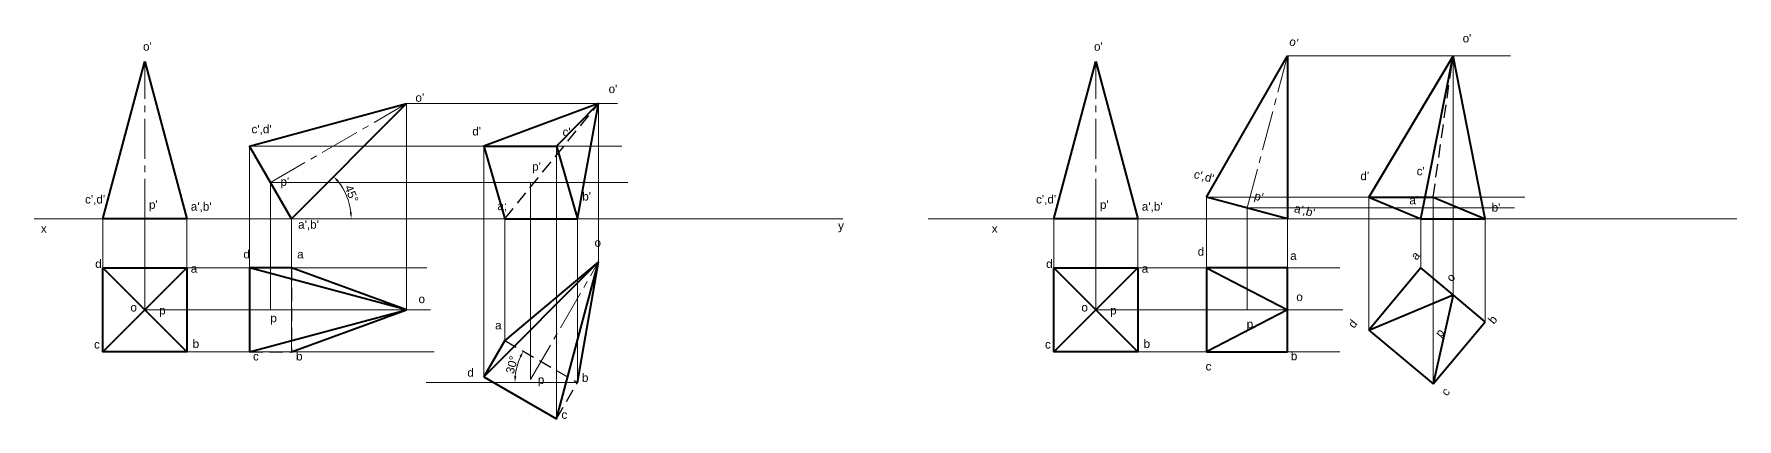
# Model space of a CAD drawing. Header units: millimetres. Extents: x 1 to 7224, y -410 to 206.
# Drawn here: x 5499 to 6311, y 6 to 189 of the extents above; entities that cross this region are included whole.
import ezdxf

# ---------------------------------------------------------------- set-up
doc = ezdxf.new("R2010")
doc.units = ezdxf.units.MM
doc.linetypes.add('CENTER2', pattern=[28.575, 19.05, -3.175, 3.175, -3.175])
doc.linetypes.add('DASHED2', pattern=[9.525, 6.35, -3.175])
for name, color, linetype, lineweight in [('Centre line', 1, 'CENTER2', 20), ('Dim n hatch', 6, 'Continuous', 20), ('Hidden', 3, 'DASHED2', 30), ('Object', 2, 'Continuous', 40), ('Projection', 5, 'Continuous', 5)]:
    doc.layers.add(name, color=color, linetype=linetype, lineweight=lineweight)
doc.styles.get("Standard").update_dxf_attribs({"font": 'arial.ttf', "height": 4})
doc.dimstyles.new('ISO-25', dxfattribs={"dimtxt": 3, "dimasz": 3, "dimexe": 1.25, "dimexo": 0.625, "dimgap": 0.5, "dimtad": 1, "dimdec": 0, "dimtxsty": 'Standard', "dimcen": 2.5, "dimclrd": 256, "dimclre": 256, "dimclrt": 256, "dimadec": 0, "dimazin": 0, "dimtfac": 1, "dimtdec": 0, "dimtmove": 0, "dimatfit": 2, "dimfxl": 1, "dimlwd": -1, "dimlwe": -1, "dimarcsym": 0})

# ---------------------------------------------------------------- blocks, each defined once
blk = doc.blocks.new('*D5')
at = {"layer": 'Defpoints', "color": 0, "transparency": 16777216}
for p in [(5677, 156.13), (5649.63, 108.62), (5499.42, 101.25), (5622.12, 101.25), (5884.99, 101.25)]:
    blk.add_point(p, dxfattribs=at)
at = {"layer": 'Dim n hatch', "transparency": 16777216}
blk.add_arc((5622.12, 101.25), 28.48, 6.03728, 38.96272, dxfattribs=at)
for points in [[(5643.89, 118.82), (5644.64, 119.49), (5642.26, 121.39)], [(5650.94, 104.27), (5649.94, 104.21), (5650.6, 101.25)]]:
    blk.add_solid(points, dxfattribs=at)
at = {"layer": 'Dim n hatch', "transparency": 16777216, "insert": (5650.77, 113.12), "char_height": 4, "attachment_point": 5, "rotation": 292.5}
blk.add_mtext('45°', dxfattribs=at)
blk = doc.blocks.new('*D6')
at = {"layer": 'Defpoints', "color": 0, "transparency": 16777216}
for p in [(5723.81, 43.17), (5730.46, 33.36), (5686.41, 23.17), (5758.45, 23.17), (5758.45, 23.17)]:
    blk.add_point(p, dxfattribs=at)
at = {"layer": 'Dim n hatch', "transparency": 16777216}
blk.add_arc((5758.45, 23.17), 29.78, 155.77348, 174.22652, dxfattribs=at)
for points in [[(5730.84, 35.62), (5731.73, 35.16), (5732.65, 38.06)], [(5729.31, 26.14), (5728.31, 26.19), (5728.66, 23.17)]]:
    blk.add_solid(points, dxfattribs=at)
at = {"layer": 'Dim n hatch', "transparency": 16777216, "insert": (5727.22, 31.54), "char_height": 4, "attachment_point": 5, "rotation": 75}
blk.add_mtext('30°', dxfattribs=at)

msp = doc.modelspace()

# ---------------------------------------------------------------- linework, layer by layer
at = {"layer": 'Centre line'}
for p, q in [((6077.71, 106.4), (6097.04, 178.87)), ((5552.27, 101.25), (5552.27, 176.25)), ((6005.62, 101.25), (6005.62, 176.25)), ((5612.1, 118.55), (5677, 156.13)), ((5736.12, 24.49), (5768.57, 80.7)), ((5612.1, 57.75), (5677, 57.75))]:
    msp.add_line(p, q, dxfattribs=at)
at = {"layer": 'Hidden'}
for p, q in [((6166.4, 111.55), (6175.92, 178.87)), ((5723.81, 101.25), (5768.57, 156.13)), ((5622.12, 77.75), (5622.12, 37.75)), ((5723.81, 43.17), (5758.45, 23.17)), ((5602.08, 37.75), (5622.12, 37.75)), ((5748.43, 5.81), (5758.45, 23.17))]:
    msp.add_line(p, q, dxfattribs=at)
at = {"layer": 'Object'}
for p, q in [((6058.39, 111.55), (6097.04, 178.87)), ((6097.04, 178.87), (6097.04, 101.25)), ((6175.92, 178.87), (6135.76, 111.55)), ((6160.6, 101.25), (6175.92, 178.87)), ((6191.24, 101.25), (6175.92, 178.87)), ((5532.27, 101.25), (5552.27, 176.25)), ((5552.27, 176.25), (5572.27, 101.25)), ((5985.62, 101.25), (6005.62, 176.25)), ((6005.62, 176.25), (6025.62, 101.25)), ((5602.08, 135.86), (5677, 156.13)), ((5677, 156.13), (5622.12, 101.25)), ((5768.57, 156.13), (5713.79, 135.86)), ((5748.43, 135.86), (5768.57, 156.13)), ((5758.45, 101.25), (5768.57, 156.13)), ((5622.12, 101.25), (5602.08, 135.86)), ((5713.79, 135.86), (5723.81, 101.25)), ((5713.79, 135.86), (5748.43, 135.86)), ((5748.43, 135.86), (5758.45, 101.25)), ((6097.04, 101.25), (6058.39, 111.55)), ((6135.76, 111.55), (6160.6, 101.25)), ((6135.76, 111.55), (6166.4, 111.55)), ((6166.4, 111.55), (6191.24, 101.25)), ((5572.27, 101.25), (5532.27, 101.25)), ((5723.81, 101.25), (5758.45, 101.25)), ((6025.62, 101.25), (5985.62, 101.25)), ((6160.6, 101.25), (6191.24, 101.25)), ((5532.27, 77.75), (5572.27, 37.75)), ((5572.27, 77.75), (5532.27, 37.75)), ((5622.12, 77.75), (5602.08, 77.75)), ((5602.08, 77.75), (5602.08, 37.75)), ((5677, 57.75), (5602.08, 77.75)), ((5602.08, 77.75), (5602.08, 37.75)), ((5677, 57.75), (5622.12, 77.75)), ((5768.57, 80.7), (5713.79, 25.81)), ((5768.57, 80.7), (5723.81, 43.17)), ((5748.43, 5.81), (5768.57, 80.7)), ((5758.45, 23.17), (5768.57, 80.7)), ((5985.62, 77.75), (6025.62, 37.75)), ((6025.62, 77.75), (5985.62, 37.75)), ((6097.04, 77.75), (6058.39, 77.75)), ((6058.39, 77.75), (6058.39, 37.75)), ((6058.39, 77.75), (6097.04, 57.75)), ((6097.04, 57.75), (6097.04, 77.75)), ((6160.6, 77.75), (6135.76, 48.15)), ((6175.92, 64.9), (6160.6, 77.75)), ((5602.08, 37.75), (5677, 57.75)), ((5622.12, 37.75), (5677, 57.75)), ((6097.04, 57.75), (6058.39, 37.75)), ((6097.04, 37.75), (6097.04, 57.75)), ((6135.76, 48.15), (6175.92, 64.9)), ((6175.92, 64.9), (6166.4, 22.44)), ((6191.24, 52.04), (6175.92, 64.9)), ((6166.4, 22.44), (6191.24, 52.04)), ((5723.81, 43.17), (5713.79, 25.81)), ((6135.76, 48.15), (6166.4, 22.44)), ((6058.39, 37.75), (6097.04, 37.75)), ((5713.79, 25.81), (5748.43, 5.81)), ((5713.79, 25.81), (5748.43, 5.81))]:
    msp.add_line(p, q, dxfattribs=at)
for points in [[(5532.27, 77.75), (5572.27, 77.75), (5572.27, 37.75), (5532.27, 37.75)], [(5985.62, 77.75), (6025.62, 77.75), (6025.62, 37.75), (5985.62, 37.75)]]:
    msp.add_lwpolyline(points, close=True, dxfattribs=at)
at = {"layer": 'Projection'}
for p, q in [((6097.04, 178.87), (6203.23, 178.87)), ((6175.92, 64.9), (6175.92, 178.87)), ((5677, 156.13), (5677, 57.75)), ((5677, 156.13), (5777.58, 156.13)), ((5768.57, 80.7), (5768.57, 156.13)), ((5602.08, 135.86), (5602.08, 37.75)), ((5602.08, 135.86), (5779.58, 135.86)), ((5713.79, 25.81), (5713.79, 135.86)), ((5748.43, 5.81), (5748.43, 135.86)), ((5612.1, 118.55), (5612.1, 57.75)), ((5612.1, 118.55), (5782.43, 118.55)), ((5736.12, 24.49), (5736.12, 118.55)), ((6058.39, 111.55), (6058.39, 37.75)), ((6058.39, 111.55), (6210.15, 111.55)), ((6077.71, 106.4), (6077.71, 57.75)), ((6077.71, 106.4), (6205.25, 106.4)), ((6135.76, 48.15), (6135.76, 111.55)), ((6166.4, 22.44), (6166.4, 111.55)), ((5499.42, 101.25), (5884.99, 101.25)), ((5532.27, 77.75), (5532.27, 101.25)), ((5552.27, 57.75), (5552.27, 101.25)), ((5572.27, 77.75), (5572.27, 101.25)), ((5622.12, 101.25), (5622.12, 37.75)), ((5723.81, 43.17), (5723.81, 101.25)), ((5758.45, 23.17), (5758.45, 101.25)), ((5925.66, 101.25), (6160.6, 101.25)), ((5985.62, 77.75), (5985.62, 101.25)), ((6005.62, 57.75), (6005.62, 101.25)), ((6025.62, 77.75), (6025.62, 101.25)), ((6097.04, 101.25), (6097.04, 37.75)), ((6160.6, 77.75), (6160.6, 101.25)), ((6191.24, 52.04), (6191.24, 101.25)), ((6191.24, 101.25), (6311.23, 101.25)), ((5572.27, 77.75), (5686.69, 77.75)), ((6025.62, 77.75), (6121.92, 77.75)), ((5552.27, 57.75), (5688.4, 57.75)), ((6005.62, 57.75), (6123.36, 57.75)), ((5572.27, 37.75), (5690.11, 37.75)), ((6025.62, 37.75), (6121.92, 37.75)), ((5758.45, 23.17), (5686.41, 23.17))]:
    msp.add_line(p, q, dxfattribs=at)

# ---------------------------------------------------------------- texts
at = {"layer": 'Dim n hatch'}
for s, rotation, p in [("o'", 345.06858, (6097.48, 184.06)), ("c',d'", 345.06858, (6052, 120.76)), ("p'", 345.06858, (6080.8, 110.43)), ("a',b'", 345.06858, (6099.85, 104.47)), ('a', 50, (6158.46, 81.16)), ('o', 50, (6175.32, 70.78)), ('d', 50, (6128.56, 48.66)), ('b', 50, (6195.29, 50.64)), ('p', 50, (6170.06, 44.33)), ('c', 50, (6172.9, 16.34))]:
    msp.add_text(s, height=4, rotation=rotation, dxfattribs=at).set_placement(p)
for s, p in [("o'", (6180.45, 185.3)), ("o'", (5551.36, 181.38)), ("o'", (6004.71, 181.38)), ("o'", (5773.31, 161.14)), ("o'", (5681.22, 157)), ("c',d'", (5603.08, 141.96)), ("d'", (5708.35, 140.93)), ("c'", (5751.37, 140.64)), ("p'", (5736.84, 124.13)), ("d'", (6131.72, 119.61)), ("c'", (6158.54, 121.92)), ("p'", (5616.86, 116.91)), ("b'", (5760.77, 109.9)), ("c',d'", (5523.72, 108.5)), ("p'", (5554.21, 105.94)), ("a',b'", (5574.15, 105.08)), ('a;', (5720.32, 105.34)), ("c',d'", (5977.08, 108.5)), ("p'", (6007.56, 105.94)), ("a',b'", (6027.51, 105.08)), ("a'", (6155.08, 108.09)), ("b'", (6194.29, 104.63)), ('x', (5502.64, 94.55)), ("a',b'", (5625.32, 96.48)), ('y', (5882.72, 95.97)), ('x', (5955.99, 94.55)), ('o', (5766.62, 87.85)), ('d', (5528.57, 77.75)), ('d', (5599.23, 82.31)), ('a', (5624.87, 82.31)), ('d', (5981.92, 77.75)), ('d', (6054.15, 83.6)), ('a', (6098.27, 81.58)), ('a', (5574.15, 75.48)), ('a', (6027.51, 75.48)), ('o', (6101.16, 61.99)), ('o', (5545.38, 56.97)), ('p', (5559.05, 55.55)), ('o', (5682.71, 60.96)), ('o', (5998.73, 56.97)), ('p', (6012.4, 55.55)), ('p', (5612.05, 51.85)), ('a', (5719.21, 48.44)), ('p', (6077.51, 49.03)), ('c', (5528, 39.32)), ('b', (5575.01, 39.61)), ('c', (5981.35, 39.32)), ('b', (6028.36, 39.61)), ('c', (5603.78, 33.63)), ('b', (5624.3, 33.63)), ('b', (6098.56, 33.76)), ('d', (5705.99, 25.89)), ('p', (5739.59, 22.44)), ('b', (5760.6, 23.42)), ('c', (6057.9, 28.86)), ('c', (5750.86, 5.79))]:
    msp.add_text(s, height=4, dxfattribs=at).set_placement(p)

# ---------------------------------------------------------------- dimensions: what is measured, and where the dimension line sits
for base, line1, line2, picture, middle in [((5649.63, 108.62), ((5499.42, 101.25), (5884.99, 101.25)), ((5677, 156.13), (5622.12, 101.25)), '*D5', (5650.77, 113.12)), ((5730.46, 33.36), ((5723.81, 43.17), (5758.45, 23.17)), ((5758.45, 23.17), (5686.41, 23.17)), '*D6', (5727.22, 31.54))]:
    dim = msp.add_angular_dim_2l(base=base, line1=line1, line2=line2, dimstyle='ISO-25', dxfattribs=at)
    dim.commit()
    dim.dimension.update_dxf_attribs({"geometry": picture, "text_midpoint": middle})

doc.saveas('drawing.dxf')
